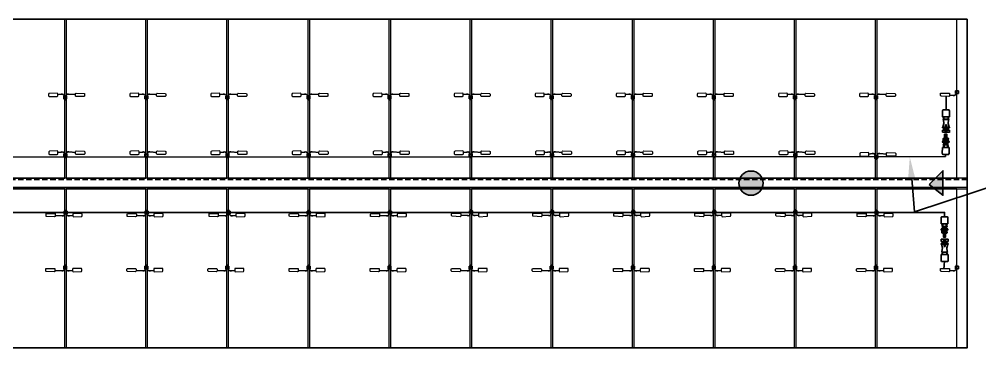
# Model space of a CAD drawing. Header units: feet. Extents: x -9903 to 12307, y -41 to 4121.
# Drawn here: x 169.68 to 214.34, y 76.49 to 91.78 of the extents above; entities that cross this region are included whole.
import ezdxf
from ezdxf import colors
from ezdxf.entities.mleader import LeaderData, LeaderLine
from ezdxf.math import Vec2, Vec3

# ---------------------------------------------------------------- set-up
doc = ezdxf.new("R2010")
doc.units = ezdxf.units.FT
doc.header["$MEASUREMENT"] = 0
doc.linetypes.add('ACAD-x100644055pbs01-civil$0${ Chain Double-Dash }', pattern=[0])
doc.linetypes.add('HIDDEN', pattern=[0.375, 0.25, -0.125])
for name, color, linetype in [('@2x40.5 Tracker LR5', 5, 'Continuous'), ('E-CABL-HARN-NEG', 3, 'Continuous'), ('E-EQPM-HRDW', 16, 'Continuous'), ('E-HARN-COMP', 8, 'Continuous'), ('E-TRNK-CABL-NEG', 6, 'HIDDEN'), ('E-TRUNK-CABLE-POS', 6, 'HIDDEN'), ('E-WIRING DETAILS', 7, 'Continuous'), ('G-ANNO-TEXT', 1, 'Continuous'), ('PDF_Ediciones', 1, 'Continuous'), ('XREF', 7, 'Continuous')]:
    doc.layers.add(name, color=color, linetype=linetype)
doc.layers.add('E-MODULE', color=253, linetype='Continuous', lineweight=0)
doc.layers.add('E-TRACER-EQMPT', color=252, linetype='Continuous', lineweight=0)
doc.styles.add('NEI-A', font='arial.ttf')

# ---------------------------------------------------------------- blocks, each defined once
blk = doc.blocks.new('CLIP')
blk.add_lwpolyline([(-0.09, 0.098), (0.046, 0.098), (0.046, -0.017), (-0.09, -0.017)], close=True)
at = {"layer": 'PDF_Ediciones', "lineweight": 0}
for points in [[(-0.901, -0.151, -0.414213), (-0.926, -0.118), (-0.926, -0.036, -0.414213), (-0.893, -0.003), (-0.532, -0.003, -0.414213), (-0.499, -0.036), (-0.499, -0.118, -0.414213), (-0.532, -0.167), (-0.901, -0.151)], [(0.707, -0.151, 0.414213), (0.748, -0.118), (0.748, -0.036, 0.414213), (0.715, -0.003), (0.354, -0.003, 0.414213), (0.321, -0.036), (0.321, -0.118, 0.414213), (0.354, -0.167), (0.707, -0.151)]]:
    blk.add_lwpolyline(points, format="xyb", dxfattribs=at)
at = {"layer": 'XREF', "flags": 128}
blk.add_lwpolyline([(-0.509, -0.098), (-0.181, -0.12, 0.486695), (-0.067, -0.029), (-0.066, 0.115, -0.78238), (0.016, 0.115), (0.016, -0.033, 0.37874), (0.164, -0.115), (0.328, -0.098)], format="xyb", dxfattribs=at)
blk = doc.blocks.new('Injected piece wire support')
h = blk.add_hatch(color=256)
h.dxf.hatch_style = 1
h.paths.add_polyline_path([(0, 0.569), (0, -0.569), (0.644, 0.065)])
at = {"layer": 'E-EQPM-HRDW', "flags": 128}
blk.add_lwpolyline([(0.644, 0.065), (0, 0.569), (0, -0.569)], close=True, dxfattribs=at)
blk = doc.blocks.new('AES Clamp')
h = blk.add_hatch(color=256)
h.dxf.hatch_style = 1
h.paths.add_polyline_path([(-0.564, 0, 1), (0.564, 0, 1)])
at = {"layer": 'E-WIRING DETAILS'}
blk.add_circle((0, 0), 0.564, dxfattribs=at)
blk = doc.blocks.new('A$C084F4888')
at = {"layer": 'E-HARN-COMP'}
for p, q in [((0.523, 0.021, 0.006), (0.415, 0.021, 0.006)), ((0.54, 0.017, 0.006), (0.568, 0.017, 0.006)), ((0.523, -0.021, 0.006), (0.415, -0.021, 0.006)), ((0.54, -0.017, 0.006), (0.568, -0.017, 0.006))]:
    blk.add_line(p, q, dxfattribs=at)
for points, elevation in [([(0.196, -0.096), (0.2, -0.092), (0.2, 0.092), (0.196, 0.097), (0.034, 0.098), (0.006, 0.089), (0.003, 0.086), (0.001, 0.071), (0, 0.031), (0, -0.01), (0.001, -0.072), (0.003, -0.086), (0.033, -0.098), (0.196, -0.096)], -0.011), ([(0.2, 0.068), (0.202, 0.064), (0.203, 0.062), (0.203, 0.056), (0.204, 0.056), (0.205, 0.062), (0.205, 0.064), (0.209, 0.072), (0.212, 0.072), (0.216, 0.064), (0.217, 0.056), (0.22, 0.056)], 0.053), ([(0.275, 0.077), (0.275, -0.077), (0.277, -0.074), (0.277, -0.063), (0.282, -0.059), (0.294, -0.059), (0.314, -0.052), (0.322, -0.052), (0.326, -0.054), (0.351, -0.097), (0.353, -0.098), (0.353, 0.098), (0.35, 0.096), (0.326, 0.054), (0.322, 0.052), (0.314, 0.052), (0.294, 0.059), (0.282, 0.059), (0.277, 0.063), (0.277, 0.074), (0.275, 0.077)], 0), ([(0.353, 0.086), (0.366, 0.086)], 0.004), ([(0.466, 0.063), (0.466, 0.065), (0.457, 0.073), (0.45, 0.076), (0.431, 0.076), (0.433, 0.07), (0.373, 0.07), (0.369, 0.075), (0.369, 0.096), (0.366, 0.098), (0.366, -0.098), (0.369, -0.096), (0.369, -0.075), (0.373, -0.07), (0.433, -0.07), (0.431, -0.076), (0.45, -0.076), (0.457, -0.073), (0.466, -0.065), (0.466, -0.063), (0.464, -0.062), (0.373, -0.059), (0.369, -0.055), (0.369, -0.044), (0.371, -0.042), (0.371, 0.042), (0.369, 0.044), (0.369, 0.055), (0.373, 0.059)], 0.027), ([(0.373, 0.059), (0.464, 0.062), (0.466, 0.063)], 0.027), ([(0.2, -0.067), (0.203, -0.072), (0.205, -0.072), (0.209, -0.064), (0.212, -0.064), (0.216, -0.072), (0.218, -0.072), (0.223, -0.064), (0.223, -0.062)], 0.006), ([(0.353, -0.086), (0.366, -0.086)], 0.004)]:
    blk.add_lwpolyline(points, dxfattribs=dict(at, elevation=elevation))
for points in [[(0.266, 0.077), (0.264, 0.074), (0.264, 0.067), (0.259, 0.062), (0.252, 0.062), (0.252, 0.064), (0.227, 0.064), (0.227, 0.062), (0.226, 0.062), (0.222, 0.062), (0.22, 0.06), (0.22, 0.05), (0.221, 0.047), (0.223, 0.045), (0.226, 0.044), (0.26, 0.044), (0.263, 0.045), (0.264, 0.048), (0.264, 0.067)], [(0.371, 0.037), (0.38, 0.037)], [(0.38, -0.042), (0.38, 0.042), (0.381, 0.041), (0.381, -0.041), (0.38, -0.042)], [(0.382, 0.035), (0.385, 0.034), (0.385, -0.034), (0.382, -0.035), (0.382, 0.035), (0.381, 0.039)], [(0.385, 0.029), (0.392, 0.029)], [(0.397, 0.039), (0.396, 0.035), (0.392, 0.034), (0.392, -0.034), (0.396, -0.035), (0.396, 0.035)], [(0.398, 0.042), (0.397, 0.041), (0.397, -0.041), (0.398, -0.042), (0.398, 0.042)], [(0.398, 0.037), (0.403, 0.037)], [(0.403, 0.042), (0.406, 0.041), (0.41, 0.038), (0.41, 0.034), (0.414, 0.032), (0.573, 0.032), (0.574, 0.031), (0.575, 0.024), (0.575, -0.024), (0.575, -0.03), (0.573, -0.032), (0.414, -0.032), (0.41, -0.038), (0.406, -0.041), (0.405, -0.042), (0.403, -0.042), (0.403, 0.042)], [(0.537, 0.024), (0.538, 0.022), (0.538, -0.022), (0.537, -0.024), (0.537, 0.024)], [(0.575, 0.024), (0.57, 0.019), (0.57, -0.019), (0.575, -0.024)], [(0.266, -0.077), (0.264, -0.074), (0.264, -0.067), (0.259, -0.062), (0.252, -0.062), (0.252, -0.064), (0.227, -0.064), (0.227, -0.062), (0.226, -0.062), (0.222, -0.062), (0.22, -0.06), (0.22, -0.05), (0.221, -0.047), (0.223, -0.045), (0.226, -0.044), (0.26, -0.044), (0.263, -0.045), (0.264, -0.048), (0.264, -0.067)], [(0.371, -0.037), (0.38, -0.037)], [(0.381, -0.039), (0.382, -0.035)], [(0.385, -0.029), (0.392, -0.029)], [(0.396, -0.035), (0.397, -0.039)], [(0.398, -0.037), (0.403, -0.037)]]:
    blk.add_lwpolyline(points, dxfattribs=at)
at = {"layer": 'E-HARN-COMP', "elevation": 0.063}
blk.add_lwpolyline([(0.351, 0.024), (0.299, 0.024), (0.299, -0.024), (0.351, -0.024)], close=True, dxfattribs=at)
at = {"layer": 'E-HARN-COMP'}
blk.add_circle((0.318, 0, 0.052), 0.0136, dxfattribs=at)
blk = doc.blocks.new('A$C2C7A52CE')
at = {"layer": 'E-HARN-COMP'}
for p, q in [((-0.496, 0.086, 0.079), (-0.494, 0.085, 0.079)), ((-0.496, -0.086, 0.079), (-0.494, -0.085, 0.079))]:
    blk.add_line(p, q, dxfattribs=at)
for points, elevation in [([(-0.634, -0.1), (-0.636, -0.098), (-0.636, 0.098), (-0.634, 0.1), (-0.576, 0.1), (-0.573, 0.097), (-0.573, -0.097), (-0.576, -0.1), (-0.634, -0.1)], -0.033), ([(-0.634, 0.031), (-0.629, 0.031), (-0.629, 0.022), (-0.598, 0.022)], 0.079), ([(-0.573, 0.062), (-0.571, 0.06), (-0.515, 0.06), (-0.512, 0.062)], 0.015), ([(-0.509, -0.1), (-0.512, -0.097), (-0.512, 0.097), (-0.509, 0.1), (-0.496, 0.1), (-0.496, -0.1), (-0.509, -0.1)], -0.033), ([(-0.493, 0.097), (-0.493, 0.093), (-0.491, 0.089), (-0.389, 0.062), (-0.284, 0.075), (-0.281, 0.078), (-0.27, 0.078), (-0.27, -0.078), (-0.281, -0.078), (-0.284, -0.075), (-0.389, -0.062), (-0.491, -0.089), (-0.493, -0.097), (-0.493, 0.097)], -0.033), ([(-0.27, -0.078), (-0.267, -0.075), (-0.267, 0.075), (-0.27, 0.078)], -0.033), ([(-0.267, 0.069), (-0.263, 0.065), (-0.246, 0.065), (-0.246, 0.072), (-0.237, 0.072), (-0.237, 0.065), (-0.222, 0.065), (-0.218, 0.072), (-0.216, 0.072), (-0.212, 0.065), (-0.209, 0.065), (-0.204, 0.072), (-0.203, 0.072)], 0.079), ([(-0.003, -0.087), (-0.006, -0.091), (-0.033, -0.1), (-0.141, -0.1), (-0.198, -0.098), (-0.203, -0.095), (-0.203, 0.094), (-0.198, 0.098), (-0.141, 0.1), (-0.034, 0.1), (-0.006, 0.09), (-0.003, 0.087), (0, 0.059), (0, 0.002), (-0.002, -0.07), (-0.003, -0.087)], -0.024), ([(-0.634, -0.031), (-0.629, -0.031), (-0.629, -0.022), (-0.598, -0.022)], 0.079), ([(-0.573, -0.063), (-0.571, -0.06), (-0.515, -0.06), (-0.512, -0.063)], 0.015), ([(-0.267, -0.069), (-0.263, -0.065), (-0.246, -0.065), (-0.246, -0.072), (-0.237, -0.072), (-0.237, -0.065), (-0.229, -0.065), (-0.225, -0.073), (-0.223, -0.073), (-0.218, -0.065), (-0.215, -0.065), (-0.211, -0.073), (-0.209, -0.073), (-0.205, -0.065), (-0.203, -0.065)], -0.039)]:
    blk.add_lwpolyline(points, dxfattribs=dict(at, elevation=elevation))
for points in [[(-0.59, 0.018), (-0.426, 0.018)], [(-0.426, 0.018), (-0.426, -0.018)], [(-0.59, -0.018), (-0.426, -0.018)]]:
    blk.add_lwpolyline(points, dxfattribs=at)

msp = doc.modelspace()

# ---------------------------------------------------------------- linework, layer by layer
for points in [[(213.347, 88.449), (213.212, 88.449), (213.212, 88.333), (213.347, 88.333)], [(213.347, 80.288), (213.212, 80.288), (213.212, 80.173), (213.347, 80.173)]]:
    msp.add_lwpolyline(points, close=True)
at = {"layer": '@2x40.5 Tracker LR5'}
msp.add_lwpolyline([(213.759, 91.785), (213.759, 76.489), (41.529, 76.489), (41.529, 91.785)], close=True, dxfattribs=at)
at = {"layer": 'E-CABL-HARN-NEG'}
msp.add_line((212.749, 85.386, 0.106), (109.865, 85.328, 0.038), dxfattribs=at)
at = {"layer": 'E-CABL-HARN-NEG', "elevation": 0.106, "flags": 128}
msp.add_lwpolyline([(212.749, 85.386), (212.751, 85.487)], dxfattribs=at)
at = {"layer": 'E-CABL-HARN-NEG', "elevation": 0.038}
msp.add_lwpolyline([(212.702, 82.586), (212.702, 82.794), (109.806, 82.794)], dxfattribs=at)
at = {"layer": 'E-CABL-HARN-NEG'}
for points in [[(212.782, 88.177, 0.021), (212.772, 87.567, -0.002)], [(212.702, 80.5, 0.006), (212.699, 80.499, -0.033), (212.671, 80.187, -0.057)]]:
    msp.add_spline(points, degree=3, dxfattribs=at)
at = {"layer": 'E-MODULE'}
for points in [[(168.09, 91.785), (168.09, 84.383), (171.801, 84.383), (171.801, 91.785), (168.09, 91.785)], [(171.86, 91.785), (171.86, 84.383), (175.57, 84.383), (175.57, 91.785), (171.86, 91.785)], [(175.629, 91.785), (175.629, 84.383), (179.34, 84.383), (179.34, 91.785), (175.629, 91.785)], [(179.399, 91.785), (179.399, 84.383), (183.11, 84.383), (183.11, 91.785), (179.399, 91.785)], [(183.169, 91.785), (183.169, 84.383), (186.879, 84.383), (186.879, 91.785), (183.169, 91.785)], [(186.938, 91.785), (186.938, 84.383), (190.649, 84.383), (190.649, 91.785), (186.938, 91.785)], [(190.708, 91.785), (190.708, 84.383), (194.419, 84.383), (194.419, 91.785), (190.708, 91.785)], [(194.478, 91.785), (194.478, 84.383), (198.188, 84.383), (198.188, 91.785), (194.478, 91.785)], [(198.248, 91.785), (198.248, 84.383), (201.958, 84.383), (201.958, 91.785), (198.248, 91.785)], [(202.017, 91.785), (202.017, 84.383), (205.728, 84.383), (205.728, 91.785), (202.017, 91.785)], [(205.787, 91.785), (205.787, 84.383), (209.498, 84.383), (209.498, 91.785), (205.787, 91.785)], [(209.557, 91.785), (209.557, 84.383), (213.267, 84.383), (213.267, 91.785), (209.557, 91.785)], [(168.09, 83.891), (168.09, 76.489), (171.801, 76.489), (171.801, 83.891), (168.09, 83.891)], [(171.86, 83.891), (171.86, 76.489), (175.57, 76.489), (175.57, 83.891), (171.86, 83.891)], [(175.629, 83.891), (175.629, 76.489), (179.34, 76.489), (179.34, 83.891), (175.629, 83.891)], [(179.399, 83.891), (179.399, 76.489), (183.11, 76.489), (183.11, 83.891), (179.399, 83.891)], [(183.169, 83.891), (183.169, 76.489), (186.879, 76.489), (186.879, 83.891), (183.169, 83.891)], [(186.938, 83.891), (186.938, 76.489), (190.649, 76.489), (190.649, 83.891), (186.938, 83.891)], [(190.708, 83.891), (190.708, 76.489), (194.419, 76.489), (194.419, 83.891), (190.708, 83.891)], [(194.478, 83.891), (194.478, 76.489), (198.188, 76.489), (198.188, 83.891), (194.478, 83.891)], [(198.248, 83.891), (198.248, 76.489), (201.958, 76.489), (201.958, 83.891), (198.248, 83.891)], [(202.017, 83.891), (202.017, 76.489), (205.728, 76.489), (205.728, 83.891), (202.017, 83.891)], [(205.787, 83.891), (205.787, 76.489), (209.498, 76.489), (209.498, 83.891), (205.787, 83.891)], [(209.557, 83.891), (209.557, 76.489), (213.267, 76.489), (213.267, 83.891), (209.557, 83.891)]]:
    msp.add_lwpolyline(points, dxfattribs=at)
at = {"layer": 'E-TRACER-EQMPT'}
msp.add_lwpolyline([(137.885, 83.891), (213.759, 83.891), (213.759, 84.383), (137.885, 84.383)], dxfattribs=at)
at = {"layer": 'E-TRNK-CABL-NEG', "linetype": 'ACAD-x100644055pbs01-civil$0${ Chain Double-Dash }'}
msp.add_line((213.751, 83.952), (41.214, 84.033, -0.099), dxfattribs=at)
at = {"layer": 'E-TRUNK-CABLE-POS'}
msp.add_line((213.751, 84.33), (111.307, 84.297, -0.059), dxfattribs=at)
at = {"layer": 'PDF_Ediciones', "lineweight": 0}
for points in [[(212.551, 88.199, -0.414213), (212.51, 88.232), (212.51, 88.314, -0.414213), (212.542, 88.347), (212.904, 88.347, -0.414213), (212.936, 88.314), (212.936, 88.232, -0.414213), (212.904, 88.183), (212.551, 88.199)], [(212.551, 80.039, -0.414213), (212.51, 80.072), (212.51, 80.154, -0.414213), (212.542, 80.187), (212.904, 80.187, -0.414213), (212.936, 80.154), (212.936, 80.072, -0.414213), (212.904, 80.023), (212.551, 80.039)]]:
    msp.add_lwpolyline(points, format="xyb", dxfattribs=at)
at = {"layer": 'XREF', "flags": 128}
for points in [[(213.283, 88.497, 0.347123), (213.241, 88.465), (213.241, 88.317, -0.37874), (213.094, 88.235), (212.929, 88.252)], [(213.283, 80.337, 0.347123), (213.241, 80.305), (213.241, 80.157, -0.37874), (213.094, 80.075), (212.936, 80.091)]]:
    msp.add_lwpolyline(points, format="xyb", dxfattribs=at)

# ---------------------------------------------------------------- block references
at = {"layer": 'E-HARN-COMP', "xscale": -1.645594825810741, "yscale": 1.645594825810741, "zscale": 1.645594825810741}
for name, p, rotation in [('A$C2C7A52CE', (212.768, 87.567, 0.037), 270), ('A$C084F4888', (212.758, 85.487, -0.061), 270), ('A$C084F4888', (212.697, 82.587, -0.052), 90), ('A$C2C7A52CE', (212.705, 80.5, 0.046), 90)]:
    msp.add_blockref(name, p, dxfattribs=dict(at, rotation=rotation))
at = {"layer": 'XREF', "rotation": 180}
for name, p in [('CLIP', (171.794, 88.182)), ('CLIP', (175.568, 88.182)), ('CLIP', (179.333, 88.182)), ('CLIP', (183.108, 88.182)), ('CLIP', (186.873, 88.182)), ('CLIP', (190.647, 88.182)), ('CLIP', (194.412, 88.182)), ('CLIP', (198.187, 88.182)), ('CLIP', (201.951, 88.182)), ('CLIP', (205.726, 88.182)), ('CLIP', (209.491, 88.182)), ('CLIP', (171.803, 85.487, 0.101)), ('CLIP', (175.572, 85.487, 0.101)), ('CLIP', (179.343, 85.487, 0.101)), ('CLIP', (183.115, 85.487, 0.101)), ('CLIP', (186.886, 85.487, 0.101)), ('CLIP', (190.651, 85.487, 0.101)), ('CLIP', (194.427, 85.487, 0.101)), ('CLIP', (198.194, 85.487, 0.101)), ('CLIP', (201.965, 85.487, 0.101)), ('CLIP', (205.744, 85.486, 0.101)), ('CLIP', (209.504, 85.411)), ('Injected piece wire support', (212.625, 84.159))]:
    msp.add_blockref(name, p, dxfattribs=at)
at = {"layer": 'XREF'}
for name, p in [('AES Clamp', (203.702, 84.154)), ('CLIP', (171.858, 82.747)), ('CLIP', (175.625, 82.747)), ('CLIP', (179.436, 82.747)), ('CLIP', (183.163, 82.747)), ('CLIP', (186.937, 82.747)), ('CLIP', (190.71, 82.76, 0.101)), ('CLIP', (194.478, 82.76, 0.101)), ('CLIP', (198.25, 82.76, 0.101)), ('CLIP', (202.015, 82.76, 0.101)), ('CLIP', (205.789, 82.76, 0.101)), ('CLIP', (209.559, 82.747, 0.067)), ('CLIP', (171.84, 80.19)), ('CLIP', (175.614, 80.19)), ('CLIP', (179.379, 80.19)), ('CLIP', (183.154, 80.19)), ('CLIP', (186.919, 80.19)), ('CLIP', (190.693, 80.19)), ('CLIP', (194.458, 80.19)), ('CLIP', (198.233, 80.19)), ('CLIP', (201.997, 80.19)), ('CLIP', (205.772, 80.19)), ('CLIP', (209.537, 80.19))]:
    msp.add_blockref(name, p, dxfattribs=at)

# ---------------------------------------------------------------- leaders
at = {"layer": 'G-ANNO-TEXT'}
ml = msp.add_multileader_mtext('Standard', dxfattribs=at)
ml.set_content('STRING \\PJUMPER', color=256, style='NEI-A')
ml.set_leader_properties()
ml.build(insert=Vec2(0, 0))
ml.multileader.update_dxf_attribs({"dogleg_length": 0.0625, "arrow_head_size": 1, "scale": 8})
ctx = ml.context
ctx.base_point, ctx.scale, ctx.char_height, ctx.arrow_head_size, ctx.landing_gap_size, ctx.plane_origin = Vec3(215.923, 84.177), 8, 0.8, 1, 0.72, Vec3(211.574, 87.592)
notes = []
notes.append((ctx, [(0, (1, 1, 0), (215.423, 84.177), (1, 0), 0.5, [(1, [(211.085, 85.367), (211.307, 82.817)], 0, [])])]))
ctx.mtext.insert, ctx.mtext.flow_direction = Vec3(216.643, 84.584), 5
for ctx, leaders in notes:
    for number, flags, end, landing, length, lines in leaders:
        leader = LeaderData()
        leader.index, (leader.has_last_leader_line, leader.has_dogleg_vector, leader.attachment_direction) = number, flags
        leader.last_leader_point, leader.dogleg_vector, leader.dogleg_length = Vec3(end), Vec3(landing), length
        for number, points, colour, breaks in lines:
            line = LeaderLine()
            line.index, line.vertices, line.color, line.breaks = number, Vec3.list(points), colors.encode_raw_color(colour), breaks
            leader.lines.append(line)
        ctx.leaders.append(leader)

doc.saveas('drawing.dxf')
